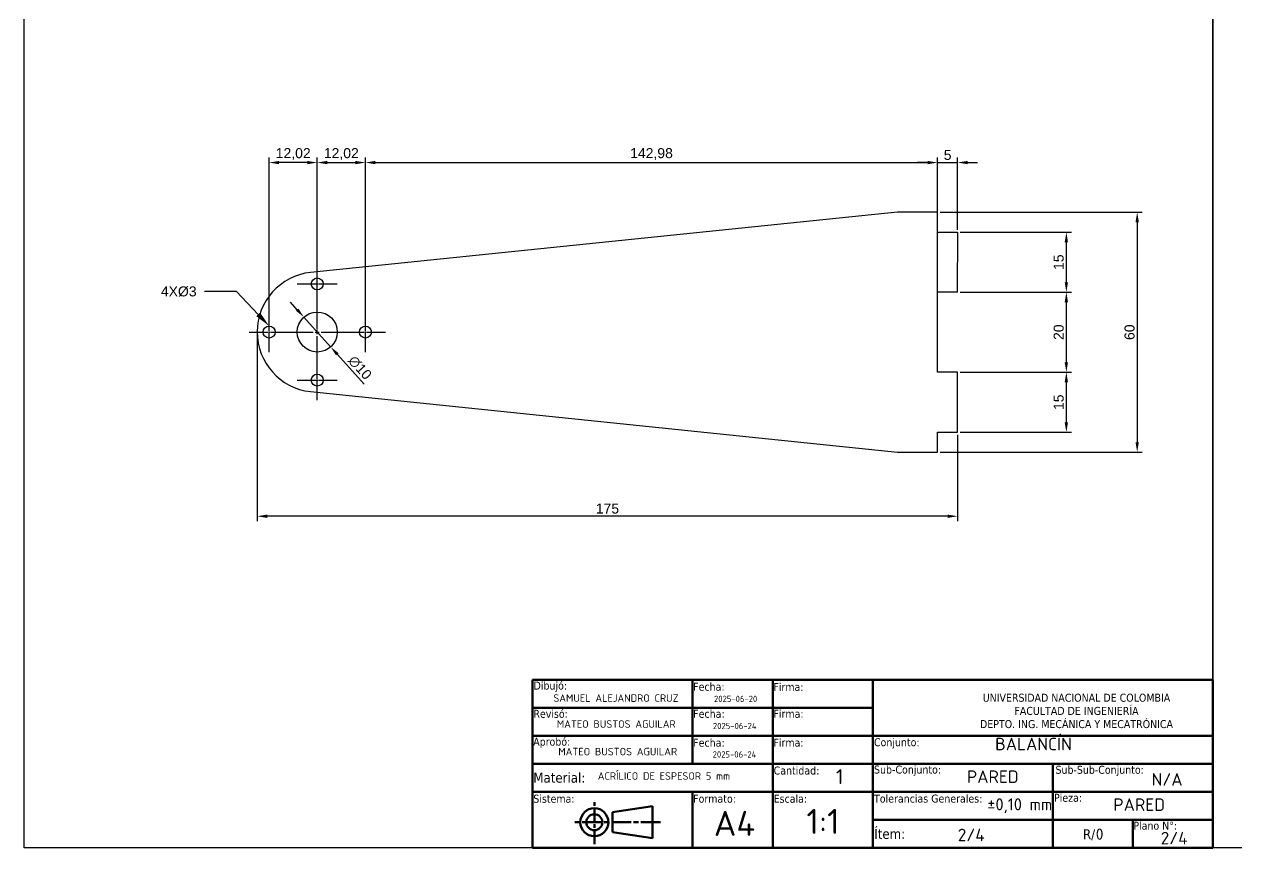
# Model space of a CAD drawing. Header units: millimetres. Extents: x 1522 to 6010, y 844 to 2010.
# Drawn here: x 2109.7 to 2412.7, y 843.8 to 1049.6 of the extents above; entities that cross this region are included whole.
import ezdxf
from ezdxf import colors
from ezdxf.entities.mleader import LeaderData, LeaderLine
from ezdxf.math import Vec2, Vec3

# ---------------------------------------------------------------- set-up
doc = ezdxf.new("R2010")
doc.units = ezdxf.units.MM
doc.linetypes.add('CENTRO2', pattern=[28.575, 19.05, -3.175, 3.175, -3.175])
doc.linetypes.add('CHAIN', pattern=[0.3543, 0.2362, -0.0295, 0.0591, -0.0295])
doc.layers.add('Título (ISO)', color=7, linetype='Continuous', lineweight=50)
doc.styles.get("Standard").update_dxf_attribs({"font": 'arial.ttf'})
doc.styles.add('Texto de nota (ISO)', font='tahoma.ttf')
doc.dimstyles.new('ISO-25', dxfattribs={"dimtxt": 2.5, "dimasz": 2.5, "dimexe": 1.25, "dimexo": 0.625, "dimtad": 1, "dimtxsty": 'Standard', "dimcen": 2.5, "dimadec": 0, "dimazin": 0, "dimtfac": 1, "dimtmove": 0, "dimatfit": 3, "dimfxl": 1, "dimarcsym": 0})

# ---------------------------------------------------------------- blocks, each defined once
blk = doc.blocks.new('*U26')
at = {"color": 0, "linetype": 'CENTRO2', "transparency": 16777216}
for p, q in [((0, 1), (0, 8.5)), ((-8.5, 0), (-1, 0)), ((1, 0), (8.5, 0)), ((0, -8.5), (0, -1))]:
    blk.add_line(p, q, dxfattribs=at)
at = {"color": 0, "linetype": 'Continuous', "transparency": 16777216}
for p, q in [((-0.5, 0), (0.5, 0)), ((0, -0.5), (0, 0.5))]:
    blk.add_line(p, q, dxfattribs=at)
blk = doc.blocks.new('*U27')
at = {"color": 0, "linetype": 'CENTRO2', "transparency": 16777216}
for p, q in [((0, 0.3), (0, 5)), ((-5, 0), (-0.3, 0)), ((0.3, 0), (5, 0)), ((0, -5), (0, -0.3))]:
    blk.add_line(p, q, dxfattribs=at)
at = {"color": 0, "linetype": 'Continuous', "transparency": 16777216}
for p, q in [((-0.15, 0), (0.15, 0)), ((0, -0.15), (0, 0.15))]:
    blk.add_line(p, q, dxfattribs=at)
blk = doc.blocks.new('*U28')
at = {"color": 0, "linetype": 'CENTRO2', "transparency": 16777216}
for p, q in [((0, 0.3), (0, 5)), ((-5, 0), (-0.3, 0)), ((0.3, 0), (5, 0)), ((0, -5), (0, -0.3))]:
    blk.add_line(p, q, dxfattribs=at)
at = {"color": 0, "linetype": 'Continuous', "transparency": 16777216}
for p, q in [((-0.15, 0), (0.15, 0)), ((0, -0.15), (0, 0.15))]:
    blk.add_line(p, q, dxfattribs=at)
blk = doc.blocks.new('*U29')
at = {"color": 0, "linetype": 'CENTRO2', "transparency": 16777216}
for p, q in [((0, 0.3), (0, 5)), ((-5, 0), (-0.3, 0)), ((0.3, 0), (5, 0)), ((0, -5), (0, -0.3))]:
    blk.add_line(p, q, dxfattribs=at)
at = {"color": 0, "linetype": 'Continuous', "transparency": 16777216}
for p, q in [((-0.15, 0), (0.15, 0)), ((0, -0.15), (0, 0.15))]:
    blk.add_line(p, q, dxfattribs=at)
blk = doc.blocks.new('*U30')
at = {"color": 0, "linetype": 'CENTRO2', "transparency": 16777216}
for p, q in [((0, 0.3), (0, 5)), ((-5, 0), (-0.3, 0)), ((0.3, 0), (5, 0)), ((0, -5), (0, -0.3))]:
    blk.add_line(p, q, dxfattribs=at)
at = {"color": 0, "linetype": 'Continuous', "transparency": 16777216}
for p, q in [((-0.15, 0), (0.15, 0)), ((0, -0.15), (0, 0.15))]:
    blk.add_line(p, q, dxfattribs=at)
blk = doc.blocks.new('*D31')
at = {"color": 0, "lineweight": -2, "transparency": 16777216}
for p, q in [((2177.91, 978.3), (2176.24, 980.16)), ((2179.58, 976.45), (2186.26, 969.01)), ((2194.65, 959.68), (2187.94, 967.15))]:
    blk.add_line(p, q, dxfattribs=at)
at = {"color": 0, "transparency": 16777216}
for points in [[(2178.22, 978.58), (2177.6, 978.03), (2179.58, 976.45)], [(2188.25, 967.43), (2187.63, 966.87), (2186.26, 969.01)]]:
    blk.add_solid(points, dxfattribs=at)
at = {"layer": 'Defpoints', "color": 0, "transparency": 16777216}
for p in [(2179.58, 976.45), (2186.26, 969.01)]:
    blk.add_point(p, dxfattribs=at)
at = {"color": 0, "transparency": 16777216, "insert": (2193.59, 963.8), "char_height": 2.5, "attachment_point": 5, "rotation": 311.941}
blk.add_mtext('∅10', dxfattribs=at)
blk = doc.blocks.new('*D32')
at = {"color": 0, "lineweight": -2, "transparency": 16777216}
for p, q in [((2182.92, 973.35), (2182.92, 1016.32)), ((2185.42, 1015.07), (2192.44, 1015.07)), ((2194.94, 973.35), (2194.94, 1016.32))]:
    blk.add_line(p, q, dxfattribs=at)
at = {"color": 0, "transparency": 16777216}
for points in [[(2185.42, 1015.49), (2185.42, 1014.66), (2182.92, 1015.07)], [(2192.44, 1015.49), (2192.44, 1014.66), (2194.94, 1015.07)]]:
    blk.add_solid(points, dxfattribs=at)
at = {"layer": 'Defpoints', "color": 0, "transparency": 16777216}
for p in [(2194.94, 1015.07), (2182.92, 972.73), (2194.94, 972.73)]:
    blk.add_point(p, dxfattribs=at)
at = {"color": 0, "transparency": 16777216, "insert": (2188.93, 1017.2), "char_height": 2.5, "attachment_point": 5}
blk.add_mtext('12,02', dxfattribs=at)
blk = doc.blocks.new('*U33')
at = {"color": 0, "linetype": 'CENTRO2', "transparency": 16777216}
for p, q in [((0, 0.3), (0, 5)), ((-5, 0), (-0.3, 0)), ((0.3, 0), (5, 0)), ((0, -5), (0, -0.3))]:
    blk.add_line(p, q, dxfattribs=at)
at = {"color": 0, "linetype": 'Continuous', "transparency": 16777216}
for p, q in [((-0.15, 0), (0.15, 0)), ((0, -0.15), (0, 0.15))]:
    blk.add_line(p, q, dxfattribs=at)
blk = doc.blocks.new('*U34')
at = {"color": 0, "linetype": 'CENTRO2', "transparency": 16777216}
for p, q in [((0, 0.3), (0, 5)), ((-5, 0), (-0.3, 0)), ((0.3, 0), (5, 0)), ((0, -5), (0, -0.3))]:
    blk.add_line(p, q, dxfattribs=at)
at = {"color": 0, "linetype": 'Continuous', "transparency": 16777216}
for p, q in [((-0.15, 0), (0.15, 0)), ((0, -0.15), (0, 0.15))]:
    blk.add_line(p, q, dxfattribs=at)
blk = doc.blocks.new('*U35')
at = {"color": 0, "linetype": 'CENTRO2', "transparency": 16777216}
for p, q in [((0, 0.3), (0, 5)), ((-5, 0), (-0.3, 0)), ((0.3, 0), (5, 0)), ((0, -5), (0, -0.3))]:
    blk.add_line(p, q, dxfattribs=at)
at = {"color": 0, "linetype": 'Continuous', "transparency": 16777216}
for p, q in [((-0.15, 0), (0.15, 0)), ((0, -0.15), (0, 0.15))]:
    blk.add_line(p, q, dxfattribs=at)
blk = doc.blocks.new('*U36')
at = {"color": 0, "linetype": 'CENTRO2', "transparency": 16777216}
for p, q in [((0, 0.3), (0, 5)), ((-5, 0), (-0.3, 0)), ((0.3, 0), (5, 0)), ((0, -5), (0, -0.3))]:
    blk.add_line(p, q, dxfattribs=at)
at = {"color": 0, "linetype": 'Continuous', "transparency": 16777216}
for p, q in [((-0.15, 0), (0.15, 0)), ((0, -0.15), (0, 0.15))]:
    blk.add_line(p, q, dxfattribs=at)
blk = doc.blocks.new('*D37')
at = {"color": 0, "lineweight": -2, "transparency": 16777216}
for p, q in [((2338.55, 1002.68), (2389.03, 1002.68)), ((2387.78, 1000.18), (2387.78, 945.18)), ((2338.55, 942.68), (2389.03, 942.68))]:
    blk.add_line(p, q, dxfattribs=at)
at = {"color": 0, "transparency": 16777216}
for points in [[(2387.37, 1000.18), (2388.2, 1000.18), (2387.78, 1002.68)], [(2387.37, 945.18), (2388.2, 945.18), (2387.78, 942.68)]]:
    blk.add_solid(points, dxfattribs=at)
at = {"layer": 'Defpoints', "color": 0, "transparency": 16777216}
for p in [(2337.92, 1002.68), (2337.92, 942.68), (2387.78, 942.68)]:
    blk.add_point(p, dxfattribs=at)
at = {"color": 0, "transparency": 16777216, "insert": (2385.88, 972.68), "char_height": 2.5, "attachment_point": 5, "rotation": 90}
blk.add_mtext('60', dxfattribs=at)
blk = doc.blocks.new('*D38')
at = {"color": 0, "lineweight": -2, "transparency": 16777216}
for p, q in [((2170.9, 973.35), (2170.9, 1016.32)), ((2180.42, 1015.07), (2173.4, 1015.07)), ((2182.92, 973.35), (2182.92, 1016.32))]:
    blk.add_line(p, q, dxfattribs=at)
at = {"color": 0, "transparency": 16777216}
for points in [[(2173.4, 1015.49), (2173.4, 1014.66), (2170.9, 1015.07)], [(2180.42, 1015.49), (2180.42, 1014.66), (2182.92, 1015.07)]]:
    blk.add_solid(points, dxfattribs=at)
at = {"layer": 'Defpoints', "color": 0, "transparency": 16777216}
for p in [(2170.9, 1015.07), (2170.9, 972.73), (2182.92, 972.73)]:
    blk.add_point(p, dxfattribs=at)
at = {"color": 0, "transparency": 16777216, "insert": (2176.91, 1017.2), "char_height": 2.5, "attachment_point": 5}
blk.add_mtext('12,02', dxfattribs=at)
blk = doc.blocks.new('*D39')
at = {"color": 0, "lineweight": -2, "transparency": 16777216}
for p, q in [((2194.94, 973.35), (2194.94, 1016.32)), ((2197.44, 1015.07), (2335.42, 1015.07)), ((2337.92, 973.35), (2337.92, 1016.32))]:
    blk.add_line(p, q, dxfattribs=at)
at = {"color": 0, "transparency": 16777216}
for points in [[(2197.44, 1015.49), (2197.44, 1014.66), (2194.94, 1015.07)], [(2335.42, 1015.49), (2335.42, 1014.66), (2337.92, 1015.07)]]:
    blk.add_solid(points, dxfattribs=at)
at = {"layer": 'Defpoints', "color": 0, "transparency": 16777216}
for p in [(2337.92, 1015.07), (2194.94, 972.73), (2337.92, 972.73)]:
    blk.add_point(p, dxfattribs=at)
at = {"color": 0, "transparency": 16777216, "insert": (2266.43, 1017.2), "char_height": 2.5, "attachment_point": 5}
blk.add_mtext('142,98', dxfattribs=at)
blk = doc.blocks.new('*D40')
at = {"color": 0, "lineweight": -2, "transparency": 16777216}
for p, q in [((2167.92, 972.06), (2167.92, 925.44)), ((2342.92, 947.06), (2342.92, 925.44)), ((2340.42, 926.69), (2170.42, 926.69))]:
    blk.add_line(p, q, dxfattribs=at)
at = {"color": 0, "transparency": 16777216}
for points in [[(2170.42, 927.1), (2170.42, 926.27), (2167.92, 926.69)], [(2340.42, 927.1), (2340.42, 926.27), (2342.92, 926.69)]]:
    blk.add_solid(points, dxfattribs=at)
at = {"layer": 'Defpoints', "color": 0, "transparency": 16777216}
for p in [(2167.92, 972.68), (2342.92, 947.68), (2167.92, 926.69)]:
    blk.add_point(p, dxfattribs=at)
at = {"color": 0, "transparency": 16777216, "insert": (2255.42, 928.59), "char_height": 2.5, "attachment_point": 5}
blk.add_mtext('175', dxfattribs=at)
blk = doc.blocks.new('*D41')
at = {"color": 0, "lineweight": -2, "transparency": 16777216}
for p, q in [((2335.42, 1015.07), (2332.92, 1015.07)), ((2337.92, 998.31), (2337.92, 1016.32)), ((2337.92, 1015.07), (2342.92, 1015.07)), ((2342.92, 998.3), (2342.92, 1016.32)), ((2345.42, 1015.07), (2347.92, 1015.07))]:
    blk.add_line(p, q, dxfattribs=at)
at = {"color": 0, "transparency": 16777216}
for points in [[(2335.42, 1015.49), (2335.42, 1014.66), (2337.92, 1015.07)], [(2345.42, 1015.49), (2345.42, 1014.66), (2342.92, 1015.07)]]:
    blk.add_solid(points, dxfattribs=at)
at = {"layer": 'Defpoints', "color": 0, "transparency": 16777216}
for p in [(2342.92, 1015.07), (2337.92, 997.68), (2342.92, 997.68)]:
    blk.add_point(p, dxfattribs=at)
at = {"color": 0, "transparency": 16777216, "insert": (2340.42, 1016.97), "char_height": 2.5, "attachment_point": 5}
blk.add_mtext('5', dxfattribs=at)
blk = doc.blocks.new('*D46')
at = {"color": 0, "lineweight": -2, "transparency": 16777216}
for p, q in [((2343.55, 997.68), (2371.33, 997.68)), ((2370.08, 985.18), (2370.08, 995.18)), ((2343.55, 982.68), (2371.33, 982.68))]:
    blk.add_line(p, q, dxfattribs=at)
at = {"color": 0, "transparency": 16777216}
for points in [[(2369.66, 995.18), (2370.49, 995.18), (2370.08, 997.68)], [(2369.66, 985.18), (2370.49, 985.18), (2370.08, 982.68)]]:
    blk.add_solid(points, dxfattribs=at)
at = {"layer": 'Defpoints', "color": 0, "transparency": 16777216}
for p in [(2342.92, 997.68), (2370.08, 997.68), (2342.92, 982.68)]:
    blk.add_point(p, dxfattribs=at)
at = {"color": 0, "transparency": 16777216, "insert": (2368.17, 990.18), "char_height": 2.5, "attachment_point": 5, "rotation": 90}
blk.add_mtext('15', dxfattribs=at)
blk = doc.blocks.new('*D47')
at = {"color": 0, "lineweight": -2, "transparency": 16777216}
for p, q in [((2343.55, 982.68), (2371.33, 982.68)), ((2370.08, 965.18), (2370.08, 980.18)), ((2343.55, 962.68), (2371.33, 962.68))]:
    blk.add_line(p, q, dxfattribs=at)
at = {"color": 0, "transparency": 16777216}
for points in [[(2369.66, 980.18), (2370.49, 980.18), (2370.08, 982.68)], [(2369.66, 965.18), (2370.49, 965.18), (2370.08, 962.68)]]:
    blk.add_solid(points, dxfattribs=at)
at = {"layer": 'Defpoints', "color": 0, "transparency": 16777216}
for p in [(2342.92, 982.68), (2370.08, 982.68), (2342.92, 962.68)]:
    blk.add_point(p, dxfattribs=at)
at = {"color": 0, "transparency": 16777216, "insert": (2368.17, 972.68), "char_height": 2.5, "attachment_point": 5, "rotation": 90}
blk.add_mtext('20', dxfattribs=at)
blk = doc.blocks.new('*D48')
at = {"color": 0, "lineweight": -2, "transparency": 16777216}
for p, q in [((2343.55, 962.68), (2371.33, 962.68)), ((2370.08, 950.18), (2370.08, 960.18)), ((2343.55, 947.68), (2371.33, 947.68))]:
    blk.add_line(p, q, dxfattribs=at)
at = {"color": 0, "transparency": 16777216}
for points in [[(2369.66, 960.18), (2370.49, 960.18), (2370.08, 962.68)], [(2369.66, 950.18), (2370.49, 950.18), (2370.08, 947.68)]]:
    blk.add_solid(points, dxfattribs=at)
at = {"layer": 'Defpoints', "color": 0, "transparency": 16777216}
for p in [(2342.92, 962.68), (2370.08, 962.68), (2342.92, 947.68)]:
    blk.add_point(p, dxfattribs=at)
at = {"color": 0, "transparency": 16777216, "insert": (2368.17, 955.18), "char_height": 2.5, "attachment_point": 5, "rotation": 90}
blk.add_mtext('15', dxfattribs=at)

msp = doc.modelspace()

# ---------------------------------------------------------------- linework, layer by layer
for p, q in [((2327.923, 1002.681), (2181.245, 987.632)), ((2337.923, 1002.681), (2327.923, 1002.681)), ((2337.923, 997.681), (2337.923, 1002.681)), ((2342.923, 982.678), (2342.931, 997.678)), ((2337.923, 962.681), (2337.923, 982.681)), ((2342.923, 947.681), (2342.923, 962.681)), ((2181.209, 957.824), (2327.923, 942.681)), ((2337.923, 942.681), (2337.923, 947.681))]:
    msp.add_line(p, q)
for points in [[(2406.713, 843.842), (2109.713, 843.842), (2109.713, 1053.842), (2406.713, 1053.842)], [(2703.713, 843.842), (2406.713, 843.842), (2406.713, 1053.842), (2703.713, 1053.842)]]:
    msp.add_lwpolyline(points, close=True)
for points in [[(2337.923, 997.681), (2342.923, 997.678)], [(2342.923, 982.678), (2337.923, 982.681)], [(2342.923, 962.681), (2337.923, 962.681)], [(2337.923, 942.681), (2337.923, 947.681)], [(2337.923, 947.681), (2342.923, 947.681)], [(2327.923, 942.681), (2337.923, 942.681)]]:
    msp.add_lwpolyline(points)
for centre, radius in [((2182.923, 984.747), 1.5), ((2182.923, 972.726), 5), ((2170.902, 972.726), 1.5), ((2194.944, 972.726), 1.5), ((2182.923, 960.705), 1.5)]:
    msp.add_circle(centre, radius)
msp.add_arc((2182.923, 972.726), 15, 96.42022, 263.43955)
at = {"layer": 'Título (ISO)'}
for p, q in [((2236.713, 843.842), (2236.713, 885.842)), ((2236.713, 885.842), (2406.713, 885.842)), ((2276.713, 885.842), (2236.713, 885.842)), ((2236.713, 885.842), (2236.713, 878.842)), ((2296.713, 885.842), (2276.713, 885.842)), ((2276.713, 885.842), (2276.713, 878.842)), ((2276.713, 878.842), (2276.713, 885.842)), ((2321.713, 885.842), (2296.713, 885.842)), ((2296.713, 885.842), (2296.713, 878.842)), ((2296.713, 878.842), (2296.713, 885.842)), ((2406.713, 885.842), (2321.713, 885.842)), ((2321.713, 885.842), (2321.713, 871.842)), ((2321.713, 878.842), (2321.713, 885.842)), ((2406.713, 885.842), (2406.713, 843.842)), ((2406.713, 871.842), (2406.713, 885.842)), ((2276.713, 878.842), (2236.713, 878.842)), ((2236.713, 878.842), (2236.713, 871.842)), ((2236.713, 878.842), (2276.713, 878.842)), ((2276.713, 878.842), (2296.713, 878.842)), ((2296.713, 878.842), (2276.713, 878.842)), ((2276.713, 878.842), (2276.713, 871.842)), ((2276.713, 871.842), (2276.713, 878.842)), ((2296.713, 878.842), (2321.713, 878.842)), ((2321.713, 878.842), (2296.713, 878.842)), ((2296.713, 878.842), (2296.713, 871.842)), ((2296.713, 871.842), (2296.713, 878.842)), ((2321.713, 871.842), (2321.713, 878.842)), ((2276.713, 871.842), (2236.713, 871.842)), ((2236.713, 871.842), (2236.713, 864.842)), ((2236.713, 871.842), (2276.713, 871.842)), ((2276.713, 871.842), (2296.713, 871.842)), ((2296.713, 871.842), (2276.713, 871.842)), ((2276.713, 871.842), (2276.713, 864.842)), ((2276.713, 864.842), (2276.713, 871.842)), ((2296.713, 871.842), (2321.713, 871.842)), ((2321.713, 871.842), (2296.713, 871.842)), ((2296.713, 871.842), (2296.713, 864.842)), ((2296.713, 864.842), (2296.713, 871.842)), ((2321.713, 871.842), (2406.713, 871.842)), ((2406.713, 871.842), (2321.713, 871.842)), ((2321.713, 871.842), (2321.713, 864.842)), ((2321.713, 864.842), (2321.713, 871.842)), ((2406.713, 864.842), (2406.713, 871.842)), ((2296.713, 864.842), (2236.713, 864.842)), ((2236.713, 864.842), (2236.713, 857.842)), ((2236.713, 864.842), (2276.713, 864.842)), ((2276.713, 864.842), (2296.713, 864.842)), ((2296.713, 864.842), (2321.713, 864.842)), ((2321.713, 864.842), (2296.713, 864.842)), ((2296.713, 864.842), (2296.713, 857.842)), ((2296.713, 857.842), (2296.713, 864.842)), ((2321.713, 864.842), (2406.713, 864.842)), ((2406.713, 864.842), (2321.713, 864.842)), ((2321.713, 864.842), (2321.713, 857.842)), ((2321.713, 857.842), (2321.713, 864.842)), ((2366.713, 857.842), (2366.713, 864.842)), ((2406.713, 857.842), (2406.713, 864.842)), ((2276.713, 857.842), (2236.713, 857.842)), ((2236.713, 857.842), (2236.713, 843.842)), ((2236.713, 857.842), (2296.713, 857.842)), ((2296.713, 857.842), (2276.713, 857.842)), ((2276.713, 857.842), (2276.713, 843.842)), ((2276.713, 843.842), (2276.713, 857.842)), ((2296.713, 857.842), (2321.713, 857.842)), ((2321.713, 857.842), (2296.713, 857.842)), ((2296.713, 857.842), (2296.713, 843.842)), ((2296.713, 843.842), (2296.713, 857.842)), ((2321.713, 857.842), (2406.713, 857.842)), ((2366.713, 857.842), (2321.713, 857.842)), ((2321.713, 857.842), (2321.713, 850.842)), ((2321.713, 843.842), (2321.713, 857.842)), ((2406.713, 857.842), (2366.713, 857.842)), ((2366.713, 857.842), (2366.713, 850.842)), ((2366.713, 850.842), (2366.713, 857.842)), ((2406.713, 850.842), (2406.713, 857.842)), ((2266.648, 854.22), (2256.648, 852.72)), ((2256.648, 852.72), (2256.648, 847.72)), ((2266.648, 854.22), (2266.648, 846.22)), ((2321.713, 850.842), (2366.713, 850.842)), ((2366.713, 850.842), (2321.713, 850.842)), ((2321.713, 850.842), (2321.713, 843.842)), ((2366.713, 850.842), (2406.713, 850.842)), ((2386.713, 850.842), (2366.713, 850.842)), ((2366.713, 850.842), (2366.713, 843.842)), ((2366.713, 843.842), (2366.713, 850.842)), ((2406.713, 850.842), (2386.713, 850.842)), ((2386.713, 850.842), (2386.713, 843.842)), ((2386.713, 843.842), (2386.713, 850.842)), ((2406.713, 843.842), (2406.713, 850.842)), ((2266.648, 846.22), (2256.648, 847.72)), ((2406.713, 843.842), (2236.713, 843.842)), ((2236.713, 843.842), (2276.713, 843.842)), ((2276.713, 843.842), (2296.713, 843.842)), ((2296.713, 843.842), (2321.713, 843.842)), ((2321.713, 843.842), (2366.713, 843.842)), ((2366.713, 843.842), (2386.713, 843.842)), ((2386.713, 843.842), (2406.713, 843.842))]:
    msp.add_line(p, q, dxfattribs=at)
at = {"layer": 'Título (ISO)', "linetype": 'CHAIN', "ltscale": 15.523567}
msp.add_line((2252.148, 844.72), (2252.148, 855.72), dxfattribs=at)
at = {"layer": 'Título (ISO)', "linetype": 'CHAIN', "ltscale": 20.69809}
msp.add_line((2268.648, 850.22), (2246.648, 850.22), dxfattribs=at)
at = {"layer": 'Título (ISO)'}
for radius in [3.5, 2]:
    msp.add_circle((2252.148, 850.22), radius, dxfattribs=at)

# ---------------------------------------------------------------- block references
at = {"linetype": 'CENTRO2'}
for name, p in [('*U28', (2182.923, 984.747)), ('*U34', (2182.923, 984.747)), ('*U26', (2182.923, 972.726)), ('*U29', (2170.902, 972.726)), ('*U33', (2170.902, 972.726)), ('*U27', (2194.944, 972.726)), ('*U35', (2194.944, 972.726)), ('*U30', (2182.923, 960.705)), ('*U36', (2182.923, 960.705))]:
    msp.add_blockref(name, p, dxfattribs=at)

# ---------------------------------------------------------------- texts
at = {"attachment_point": 1}
for s, width, gutter_width, heights, insert, char_height in [('\\pxqc;{\\fISOCPEUR|b0|i0|c0|p34;\\H1.6x;SAMUEL ALEJANDRO CRUZ}', 50.23605, 5.859, [0], (2232.431, 882.182), 1.17188), ('\\pxqc;{\\fISOCPEUR|b0|i0|c0|p34;2025-06-20}', 13.02696, 3.906, [0], (2280.936, 881.832), 1.5625), ('\\pxqc;{\\fISOCPEUR|b0|i0|c0|p34;\\H1.6x;MATEO BUSTOS AGUILAR}', 50.23605, 5.859, [0], (2232.513, 875.692), 1.17188), ('\\pxqc;{\\fISOCPEUR|b0|i0|c0|p34;2025-06-24}', 17.08096, 3.906, [0], (2278.685, 875.05), 1.5625), ('\\pxqc;{\\fISOCPEUR|b0|i0|c0|p34;BALANCÍN}', 43.11806, 3.451, [2.98], (2340.312, 871.326), 3.125), ('\\pxqc;{\\fISOCPEUR|b0|i0|c0|p34;\\H1.6x;MATEO BUSTOS AGUILAR}', 50.23605, 5.859, [0], (2232.881, 868.812), 1.17188), ('\\pxqc;{\\fISOCPEUR|b0|i0|c0|p34;2025-06-24}', 15.34416, 3.906, [0], (2279.496, 867.948), 1.5625), ('\\pxqc;{\\fISOCPEUR|b0|i0|c0|p34;1}', 29.63996, 5.177, [4.471], (2298.615, 863.492), 3.75), ('\\pxqc;{\\fISOCPEUR|b0|i0|c0|p34;ACRÍLICO DE ESPESOR 5 mm}', 34.83495, 2.588, [2.235], (2252.127, 862.708), 1.875), ('\\pxqc;{\\fISOCPEUR|b0|i0|c0|p34;PARED}', 43.11806, 3.451, [2.98], (2330.136, 863.167), 3.125), ('\\pxqc;{\\fISOCPEUR|b0|i0|c0|p34;N/A}', 43.11806, 3.451, [2.98], (2373.684, 862.484), 3.125), ('\\pxqc;{\\fISOCPEUR|b0|i0|c0|p34;%%P0,10 mm}', 18.37026, 3.451, [2.98], (2349.246, 856.197), 3), ('\\pxqc;{\\fISOCPEUR|b0|i0|c0|p34;PARED}', 43.11806, 3.451, [2.98], (2366.713, 856.178), 3.125), ('{\\fISOCPEUR|b0|i0|c0|p34;A4}', 22.42813, 15.625, [5.961], (2282.01, 853.06), 6.25), ('\\pxqc;{\\fISOCPEUR|b0|i0|c0|p34;1:1}', 22.42813, 15.625, [5.961], (2298.077, 853.552), 6.25), ('\\pxqc;{\\fISOCPEUR|b0|i0|c0|p34;2/4}', 11.21406, 7.812, [2.98], (2340.701, 848.599), 3.125), ('\\pxqc;{\\fISOCPEUR|b0|i0|c0|p34;0}', 10.09266, 7.031, [2.682], (2373.343, 848.661), 2.8125), ('\\pxqc;{\\fISOCPEUR|b0|i0|c0|p34;2/4}', 11.21406, 7.812, [2.98], (2391.407, 847.817), 3.125)]:
    msp.add_mtext_dynamic_manual_height_columns(s, width=width, gutter_width=gutter_width, heights=heights, dxfattribs=dict(at, insert=insert, char_height=char_height))
at = {"layer": 'Título (ISO)', "attachment_point": 4, "style": 'Texto de nota (ISO)'}
for s, insert, char_height in [('\\fTahoma|b0|i0;{\\H2.0000;Dibujó:}', (2236.963, 884.08), 2), ('\\fTahoma|b0|i0;{\\H2.0000;Fecha:}', (2276.847, 884.067), 2), ('\\fTahoma|b0|i0;{\\H2.0000;Firma:}', (2296.883, 884.012), 2), ('\\fTahoma|b0|i0;{\\H2.0000;Revisó:}', (2236.92, 877.3), 2), ('\\fTahoma|b0|i0;{\\H2.0000;Fecha:}', (2276.853, 877.299), 2), ('\\fTahoma|b0|i0;{\\H2.0000;Firma:}', (2296.905, 877.307), 2), ('\\fTahoma|b0|i0;{\\H2.0000;Aprobó:}', (2236.873, 870.073), 2), ('\\fTahoma|b0|i0;{\\H2.0000;Fecha:}', (2276.859, 870.086), 2), ('\\fTahoma|b0|i0;{\\H2.0000;Firma:}', (2296.903, 870.102), 2), ('\\fTahoma|b0|i0;{\\H2.0000;Conjunto:}', (2322.018, 869.924), 2), ('\\fTahoma|b0|i0;{\\H2.0000;Cantidad:}', (2296.948, 863.127), 2), ('\\fTahoma|b0|i0;{\\H2.0000;Sub-Conjunto:}', (2322.032, 863.101), 2), ('\\fTahoma|b0|i0;{\\H2.0000;Sub-Sub-Conjunto:}', (2367.37, 863.047), 2), ('\\fTahoma|b0|i0;{\\H2.5000;Material:}', (2236.905, 861.334), 2.5), ('\\fTahoma|b0|i0;{\\H2.0000;Pieza:}', (2367, 856.317), 2), ('\\fTahoma|b0|i0;{\\H2.0000;Sistema:}', (2236.901, 856.078), 2), ('\\fTahoma|b0|i0;{\\H2.0000;Formato:}', (2276.845, 856.085), 2), ('\\fTahoma|b0|i0;{\\H2.0000;Escala:}', (2296.954, 856.078), 2), ('Tolerancias Generales{\\H1x;:}', (2322.032, 856.109), 2), ('\\fTahoma|b0|i0;{\\H2.5000;Ítem:}', (2322.087, 847.289), 2.5), ('\\fTahoma|b0|i0;{\\H2.5000;R/}', (2374.226, 847.069), 2.5), ('\\fTahoma|b0|i0;{\\H2.0000;Plano N°:}', (2386.818, 849.346), 2)]:
    msp.add_mtext(s, dxfattribs=dict(at, insert=insert, char_height=char_height))
at = {"layer": 'Título (ISO)', "insert": (2372.612, 878.026), "char_height": 2, "attachment_point": 5, "line_spacing_factor": 0.987884, "style": 'Texto de nota (ISO)'}
msp.add_mtext('\\fTahoma|b0|i0;{\\H2.0000;UNIVERSIDAD NACIONAL DE COLOMBIA\\P}\\fTahoma|b0|i0;{\\H2.0000;FACULTAD DE INGENIERÍA\\P}\\fTahoma|b0|i0;{\\H2.0000;DEPTO. ING. MECÁNICA Y MECATRÓNICA}', dxfattribs=at)

# ---------------------------------------------------------------- dimensions: what is measured, and where the dimension line sits
for base, p1, p2, picture, middle in [((2170.902, 1015.073), (2182.923, 972.726), (2170.902, 972.726), '*D38', (2176.912, 1017.201)), ((2194.944, 1015.073), (2182.923, 972.726), (2194.944, 972.726), '*D32', (2188.933, 1017.201)), ((2337.923, 1015.073), (2194.944, 972.726), (2337.923, 972.726), '*D39', (2266.433, 1017.201)), ((2342.923, 1015.073), (2337.923, 997.681), (2342.923, 997.678), '*D41', (2340.423, 1016.97)), ((2167.923, 926.686), (2342.923, 947.681), (2167.923, 972.681), '*D40', (2255.423, 928.588))]:
    dim = msp.add_linear_dim(base=base, p1=p1, p2=p2, dimstyle='ISO-25')
    dim.commit()
    dim.dimension.update_dxf_attribs({"geometry": picture, "text_midpoint": middle})
for base, p1, p2, picture, middle in [((2387.784, 942.681), (2337.923, 1002.681), (2337.923, 942.681), '*D37', (2385.883, 972.681)), ((2370.076, 997.678), (2342.923, 982.678), (2342.923, 997.678), '*D46', (2368.175, 990.178)), ((2370.076, 982.678), (2342.923, 962.681), (2342.923, 982.678), '*D47', (2368.175, 972.68)), ((2370.076, 962.681), (2342.923, 947.681), (2342.923, 962.681), '*D48', (2368.175, 955.181))]:
    dim = msp.add_linear_dim(base=base, p1=p1, p2=p2, angle=90, dimstyle='ISO-25')
    dim.commit()
    dim.dimension.update_dxf_attribs({"geometry": picture, "text_midpoint": middle})
dim = msp.add_diameter_dim_2p(p1=(2179.581, 976.445), p2=(2186.265, 969.007), dimstyle='ISO-25')
dim.commit()
dim.dimension.update_dxf_attribs({"geometry": '*D31', "text_midpoint": (2193.593, 963.8)})

# ---------------------------------------------------------------- leaders
ml = msp.add_multileader_mtext('Standard')
ml.set_content('4X%%C3', color=256)
ml.set_leader_properties()
ml.build(insert=Vec2(0, 0))
ctx = ml.context
ctx.base_point, ctx.char_height, ctx.plane_origin = Vec3(2142.052, 982.829), 2.5, Vec3(2170.902, 974.226)
ctx.text_align_type = 2
notes = []
notes.append((ctx, [(0, (1, 1, 0), (2162.78, 982.829), (-1, 0), 8, [(0, [(2170.902, 974.226)], 0, [])])]))
ctx.mtext.insert, ctx.mtext.alignment, ctx.mtext.flow_direction = Vec3(2152.78, 984.129), 3, 5
for ctx, leaders in notes:
    for number, flags, end, landing, length, lines in leaders:
        leader = LeaderData()
        leader.index, (leader.has_last_leader_line, leader.has_dogleg_vector, leader.attachment_direction) = number, flags
        leader.last_leader_point, leader.dogleg_vector, leader.dogleg_length = Vec3(end), Vec3(landing), length
        for number, points, colour, breaks in lines:
            line = LeaderLine()
            line.index, line.vertices, line.color, line.breaks = number, Vec3.list(points), colors.encode_raw_color(colour), breaks
            leader.lines.append(line)
        ctx.leaders.append(leader)

doc.saveas('drawing.dxf')
